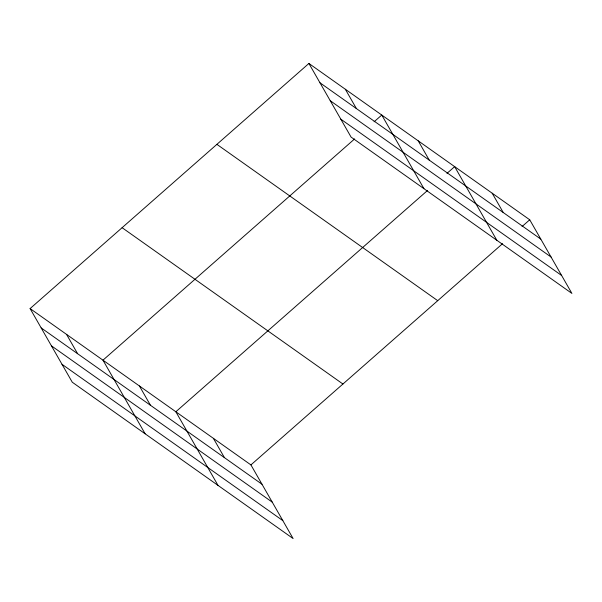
<?xml version="1.0" encoding="UTF-8"?>
<svg xmlns="http://www.w3.org/2000/svg" width="602" height="602" viewBox="0 0 602 602"><rect width="100%" height="100%" fill="white"/><g stroke="black" fill="none" stroke-linecap="round" stroke-linejoin="round"><path stroke-width="0.9" d="M30.1 308.585L250.921 464.91L293.099 538.542L72.27 382.217L30.1 308.585L308.901 63.458L529.73 219.783L571.9 293.415L351.079 137.09L308.901 63.458M354.593 138.942L102.972 360.169L145.142 433.801M374.113 121.785L381.773 115.042L423.951 188.682M427.465 190.533L175.844 411.76L218.014 485.393M446.985 173.376L454.645 166.634L496.823 240.266M250.921 464.91L502.55 243.682M522.062 226.525L529.73 219.783M319.978 82.79L540.799 239.114M330.235 100.707L551.063 257.031M340.815 119.173L561.636 275.498M216.901 144.352L437.722 300.676M122.108 227.691L342.929 384.016M41.169 327.909L261.998 484.234M51.433 345.834L272.255 502.158M62.006 364.293L282.835 520.625M492.188 193.212L503.257 212.536M418.209 140.838L429.286 160.17M345.337 89.254L356.414 108.578M213.386 438.331L224.456 457.663M139.408 385.965L150.477 405.289M66.536 334.373L77.605 353.705"/></g></svg>
